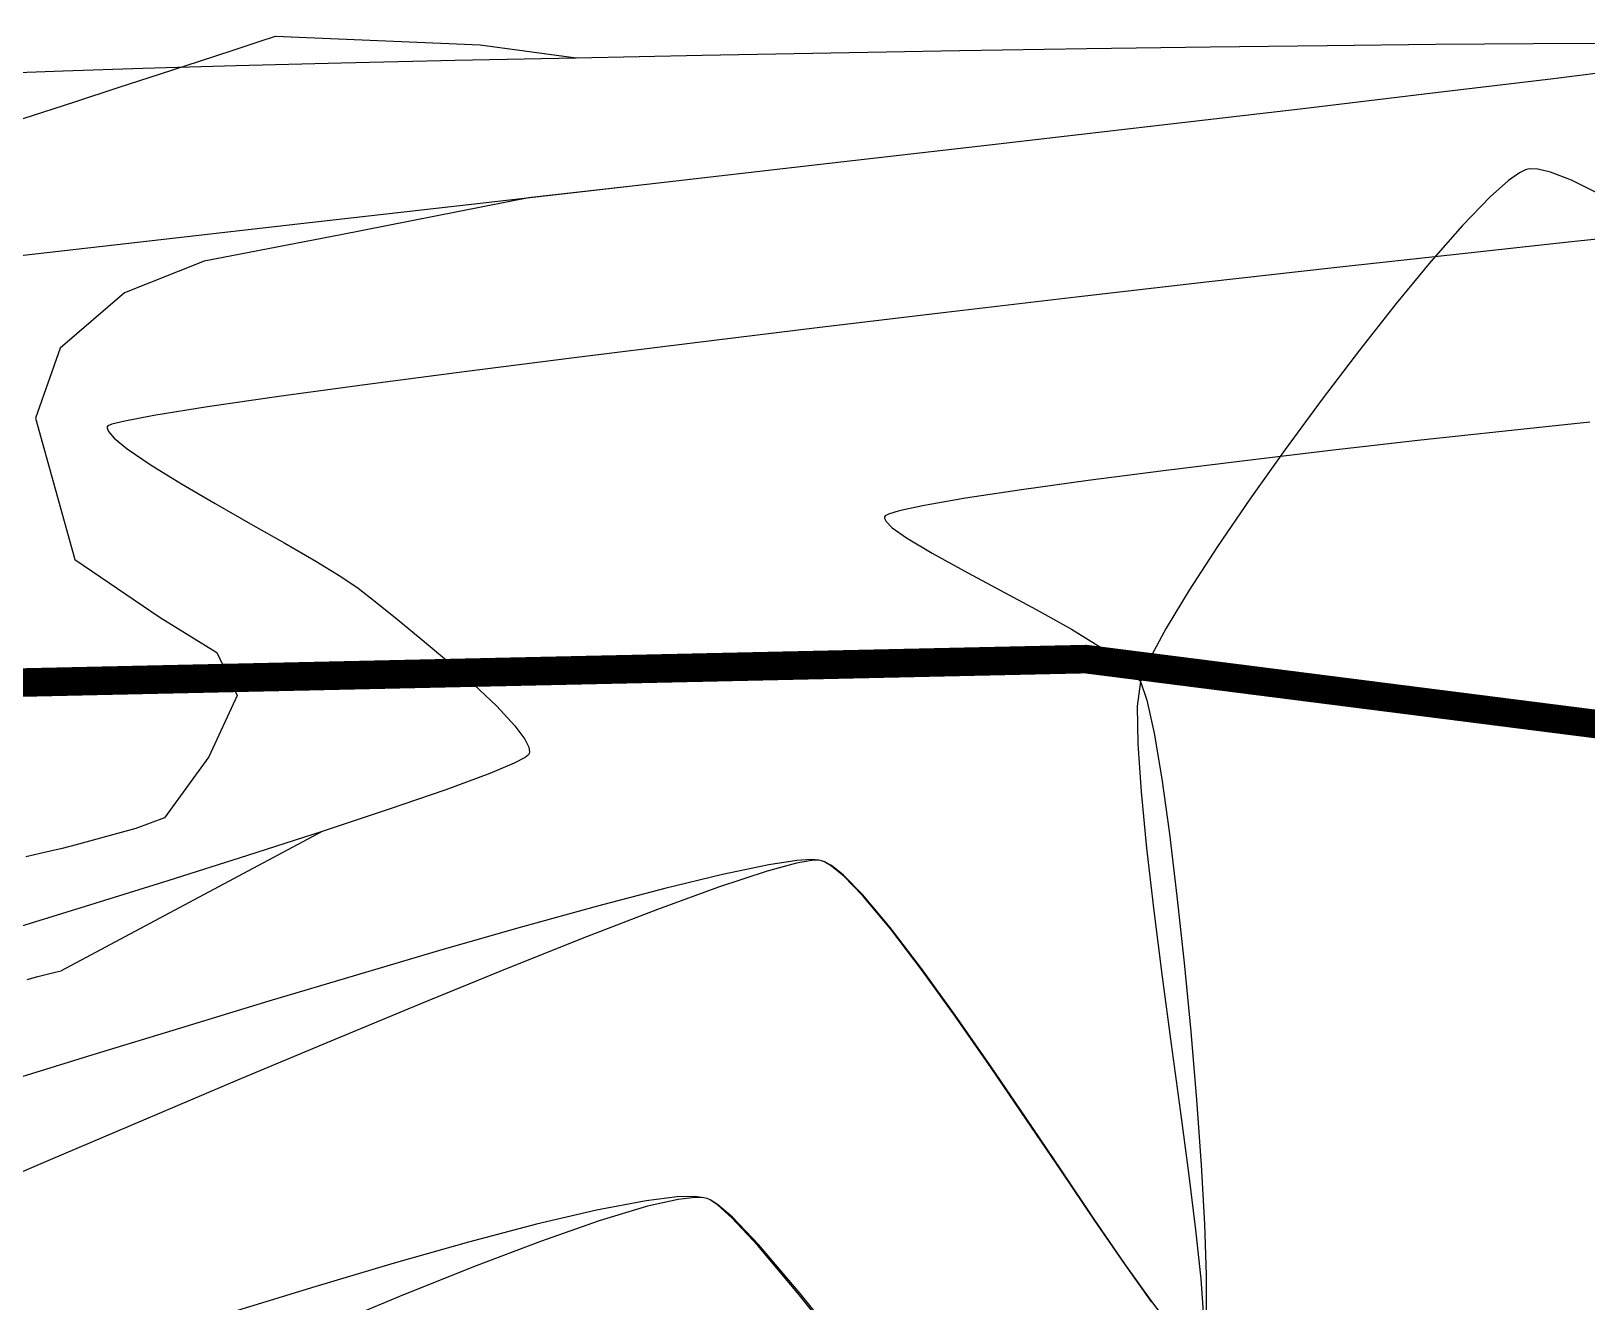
# Model space of a CAD drawing. Header units: metres. Extents: x 708868 to 711043, y 5411316 to 5413138.
# Drawn here: x 709424.3 to 709478.7, y 5411940.6 to 5411985.1 of the extents above; entities that cross this region are included whole.
import ezdxf

# ---------------------------------------------------------------- set-up
doc = ezdxf.new("R2010")
doc.units = ezdxf.units.M
doc.linetypes.add('DASHED', pattern=[0.75, 0.5, -0.25])
for name, color, linetype in [('C-ANNO-TABL', 1, 'Continuous'), ('Rionegro 2010_Contours', 7, 'Continuous'), ('Rionegro 2014_Contours', 7, 'Continuous'), ('Rionegro 2018_Contours', 7, 'Continuous')]:
    doc.layers.add(name, color=color, linetype=linetype)

msp = doc.modelspace()

# ---------------------------------------------------------------- linework, layer by layer
at = {"layer": 'C-ANNO-TABL', "color": 4, "linetype": 'DASHED', "true_color": 0x3dffff, "const_width": 1, "flags": 128}
msp.add_lwpolyline([(711042.543, 5413065.077), (710960.959, 5413110.395), (710928.513, 5413129.625), (710904.958, 5413136.482), (710878.336, 5413137.92), (710860.981, 5413136.789), (710843.249, 5413130.002), (710825.895, 5413114.543), (710808.917, 5413089.658), (710785.526, 5413050.068), (710767.477, 5413018.497), (710750.578, 5412962.402), (710732.947, 5412902.164), (710722.628, 5412876.686), (710711.096, 5412854.241), (710709.275, 5412838.469), (710712.254, 5412799.164), (710711.402, 5412767.16), (710706.844, 5412750.077), (710696.967, 5412735.651), (710677.974, 5412728.438), (710654.043, 5412726.539), (710627.073, 5412724.641), (710606.56, 5412720.465), (710589.801, 5412712.38), (710580.579, 5412698.728), (710577.45, 5412692.07), (710576.617, 5412681.451), (710581.703, 5412658.886), (710586.523, 5412640.581), (710590.138, 5412620.108), (710586.764, 5412609.511), (710569.894, 5412600.358), (710548.445, 5412592.651), (710519.158, 5412593.645), (710507.899, 5412592.671), (710498.04, 5412592.908), (710476.647, 5412590.526), (710453.439, 5412584.652), (710430.062, 5412578.871), (710407.167, 5412571.646), (710393.361, 5412565.35), (710390.566, 5412558.779), (710388.557, 5412550.53), (710383.696, 5412533.008), (710380.563, 5412521.688), (710371.646, 5412514.462), (710365.862, 5412509.886), (710362.006, 5412504.587), (710331.377, 5412455.849), (710322.46, 5412437.304), (710314.748, 5412419.962), (710310.913, 5412404.45), (710310.19, 5412389.517), (710312.359, 5412375.548), (710316.697, 5412365.432), (710327.06, 5412353.871), (710331.95, 5412345.85), (710336.144, 5412343.076), (710341.696, 5412343.548), (710347.662, 5412345.732), (710357.763, 5412346.027), (710373.475, 5412344.551), (710380.943, 5412341.931), (710387.559, 5412337.031), (710390.335, 5412331.128), (710393.229, 5412321.911), (710394.372, 5412314.079), (710391.947, 5412287.733), (710391.947, 5412242.005), (710398.772, 5412181.359), (710397.167, 5412154.922), (710391.094, 5412141.084), (710382.348, 5412135.257), (710365.927, 5412125.119), (710349.52, 5412122.865), (710314.938, 5412100.532), (710310.163, 5412097.449), (710304.075, 5412096.969), (710288.946, 5412103.637), (710260.398, 5412118.748), (710227.162, 5412131.796), (710192.198, 5412139.844), (710067.128, 5412167.234), (710056.514, 5412173.822), (710010.254, 5412214.541), (709997.898, 5412231.696), (709990.986, 5412235.843), (709981.946, 5412236.812), (709941.868, 5412226.346), (709906.208, 5412219.679), (709872.554, 5412206.968), (709858.983, 5412200.97), (709841.485, 5412178.774), (709831.695, 5412162.57), (709826.818, 5412138.119), (709826.096, 5412113.866), (709847.992, 5412057.968), (709847.992, 5412027.524), (709841.153, 5411995.836), (709821.685, 5411967.669), (709785.127, 5411896.003), (709764.498, 5411870.427), (709729.916, 5411841.626), (709687.876, 5411828.101), (709653.609, 5411828.388), (709636.799, 5411836.292), (709611.994, 5411871.534), (709572.151, 5411935.234), (709533.465, 5411953.882), (709461.2, 5411963.077), (709400.577, 5411961.741), (709328.296, 5411946.172), (709283.904, 5411933.17), (709246.821, 5411886.153), (709230.211, 5411871.995), (709186.772, 5411865.786), (709143.573, 5411868.974), (709131.371, 5411871.677), (709115.438, 5411870.35), (709084.203, 5411857.653), (709062.638, 5411854.332), (708913.408, 5411851.538)], dxfattribs=at)
at = {"layer": 'Rionegro 2010_Contours'}
for points in [[(709479.304, 5411979.3, 231), (709478.206, 5411979.851, 231), (709477.475, 5411980.133, 231), (709477.03, 5411980.235, 231), (709476.788, 5411980.245, 231), (709476.684, 5411980.231, 231), (709476.595, 5411980.206, 231), (709476.386, 5411980.104, 231), (709476, 5411979.831, 231), (709475.362, 5411979.262, 231), (709474.397, 5411978.263, 231), (709473.284, 5411976.998, 231), (709472.065, 5411975.524, 231), (709470.781, 5411973.898, 231), (709469.474, 5411972.177, 231), (709468.183, 5411970.419, 231), (709466.951, 5411968.681, 231), (709465.819, 5411967.02, 231), (709464.828, 5411965.493, 231), (709464.02, 5411964.158, 231), (709463.434, 5411963.072, 231), (709463.114, 5411962.292, 231), (709463.006, 5411961.43, 231), (709463.021, 5411960.115, 231), (709463.136, 5411958.428, 231), (709463.332, 5411956.451, 231), (709463.588, 5411954.266, 231), (709463.882, 5411951.954, 231), (709464.196, 5411949.599, 231), (709464.507, 5411947.282, 231), (709464.797, 5411945.084, 231), (709465.043, 5411943.089, 231), (709465.226, 5411941.376, 231), (709465.324, 5411940.029, 231)], [(709464.284, 5411939.566, 231), (709463.511, 5411940.581, 231), (709462.571, 5411941.906, 231), (709461.5, 5411943.467, 231), (709460.335, 5411945.191, 231), (709459.112, 5411947.004, 231), (709457.867, 5411948.833, 231), (709456.635, 5411950.604, 231), (709455.453, 5411952.243, 231), (709454.358, 5411953.678, 231), (709453.384, 5411954.834, 231), (709452.717, 5411955.509, 231), (709452.294, 5411955.845, 231), (709452.054, 5411955.979, 231), (709451.947, 5411956.017, 231), (709451.859, 5411956.032, 231), (709451.612, 5411956.025, 231), (709451.07, 5411955.93, 231), (709450.049, 5411955.653, 231), (709448.34, 5411955.089, 231), (709446.21, 5411954.311, 231), (709443.724, 5411953.352, 231), (709440.946, 5411952.243, 231), (709437.941, 5411951.015, 231), (709434.773, 5411949.7, 231), (709431.507, 5411948.328, 231), (709428.207, 5411946.932, 231), (709424.939, 5411945.543, 231), (709421.765, 5411944.191, 231)], [(709452.984, 5411938.645, 232), (709451.201, 5411940.867, 232), (709449.739, 5411942.578, 232), (709448.829, 5411943.531, 232), (709448.314, 5411943.98, 232), (709448.055, 5411944.145, 232), (709447.952, 5411944.185, 232), (709447.832, 5411944.209, 232), (709447.529, 5411944.222, 232), (709446.926, 5411944.155, 232), (709445.863, 5411943.918, 232), (709444.165, 5411943.407, 232), (709442.11, 5411942.688, 232), (709439.76, 5411941.793, 232), (709437.175, 5411940.754, 232), (709434.414, 5411939.606, 232)]]:
    msp.add_polyline3d(points, dxfattribs=at)
at = {"layer": 'Rionegro 2014_Contours'}
for points in [[(709423.171, 5411983.592, 229), (709425.404, 5411983.678, 229), (709428.193, 5411983.767, 229), (709431.461, 5411983.86, 229), (709435.13, 5411983.953, 229), (709439.123, 5411984.045, 229), (709443.363, 5411984.136, 229), (709447.771, 5411984.224, 229), (709452.272, 5411984.307, 229), (709456.788, 5411984.384, 229), (709461.24, 5411984.454, 229), (709465.553, 5411984.515, 229), (709469.649, 5411984.566, 229), (709473.449, 5411984.606, 229), (709476.878, 5411984.633, 229), (709479.858, 5411984.645, 229)], [(709480.987, 5411983.823, 229), (709477.582, 5411983.399, 229), (709473.452, 5411982.901, 229), (709468.709, 5411982.339, 229), (709463.464, 5411981.727, 229), (709457.828, 5411981.074, 229), (709451.913, 5411980.394, 229), (709445.831, 5411979.698, 229), (709439.692, 5411978.998, 229), (709433.609, 5411978.305, 229), (709427.692, 5411977.633, 229), (709422.053, 5411976.991, 229)], [(709481.93, 5411978.076, 230), (709478.214, 5411977.687, 230), (709474.172, 5411977.25, 230), (709469.882, 5411976.776, 230), (709465.421, 5411976.272, 230), (709460.868, 5411975.748, 230), (709456.3, 5411975.212, 230), (709451.796, 5411974.675, 230), (709447.432, 5411974.144, 230), (709443.288, 5411973.629, 230), (709439.44, 5411973.138, 230), (709435.966, 5411972.682, 230), (709432.945, 5411972.267, 230), (709430.454, 5411971.905, 230), (709428.571, 5411971.603, 230), (709427.554, 5411971.411, 230), (709427.104, 5411971.299, 230), (709426.962, 5411971.24, 230), (709426.94, 5411971.216, 230), (709426.938, 5411971.166, 230), (709426.987, 5411971.044, 230), (709427.184, 5411970.816, 230), (709427.645, 5411970.437, 230), (709428.485, 5411969.865, 230), (709429.539, 5411969.216, 230), (709430.724, 5411968.523, 230), (709431.957, 5411967.819, 230), (709433.157, 5411967.137, 230), (709434.24, 5411966.511, 230), (709435.124, 5411965.974, 230), (709435.725, 5411965.559, 230), (709436.318, 5411965.09, 230), (709437.088, 5411964.474, 230), (709437.968, 5411963.756, 230), (709438.889, 5411962.979, 230), (709439.782, 5411962.189, 230), (709440.58, 5411961.429, 230), (709441.214, 5411960.742, 230), (709441.558, 5411960.276, 230), (709441.697, 5411959.99, 230), (709441.725, 5411959.834, 230), (709441.718, 5411959.768, 230), (709441.696, 5411959.73, 230), (709441.569, 5411959.631, 230), (709441.184, 5411959.43, 230), (709440.334, 5411959.075, 230), (709438.797, 5411958.505, 230), (709436.813, 5411957.821, 230), (709434.47, 5411957.044, 230), (709431.856, 5411956.201, 230), (709429.058, 5411955.316, 230), (709426.165, 5411954.412, 230), (709423.264, 5411953.515, 230)], [(709478.847, 5411971.375, 231), (709475.885, 5411971.062, 231), (709472.834, 5411970.727, 231), (709469.771, 5411970.378, 231), (709466.773, 5411970.023, 231), (709463.919, 5411969.671, 231), (709461.286, 5411969.329, 231), (709458.952, 5411969.006, 231), (709456.994, 5411968.709, 231), (709455.49, 5411968.447, 231), (709454.666, 5411968.268, 231), (709454.295, 5411968.155, 231), (709454.175, 5411968.09, 231), (709454.155, 5411968.061, 231), (709454.154, 5411968.01, 231), (709454.209, 5411967.892, 231), (709454.422, 5411967.675, 231), (709454.92, 5411967.318, 231), (709455.819, 5411966.782, 231), (709456.939, 5411966.171, 231), (709458.187, 5411965.507, 231), (709459.471, 5411964.818, 231), (709460.698, 5411964.127, 231), (709461.776, 5411963.459, 231), (709462.612, 5411962.839, 231), (709463.114, 5411962.292, 231), (709463.344, 5411961.645, 231), (709463.596, 5411960.481, 231), (709463.861, 5411958.889, 231), (709464.13, 5411956.959, 231), (709464.396, 5411954.78, 231), (709464.649, 5411952.443, 231), (709464.88, 5411950.035, 231), (709465.082, 5411947.648, 231), (709465.246, 5411945.37, 231), (709465.362, 5411943.292, 231), (709465.423, 5411941.502, 231), (709465.42, 5411940.09, 231)], [(709463.516, 5411940.565, 231), (709462.58, 5411941.88, 231), (709461.513, 5411943.431, 231), (709460.351, 5411945.144, 231), (709459.131, 5411946.948, 231), (709457.888, 5411948.77, 231), (709456.658, 5411950.538, 231), (709455.476, 5411952.178, 231), (709454.378, 5411953.619, 231), (709453.4, 5411954.787, 231), (709452.728, 5411955.477, 231), (709452.3, 5411955.827, 231), (709452.056, 5411955.973, 231), (709451.947, 5411956.017, 231), (709451.858, 5411956.038, 231), (709451.614, 5411956.056, 231), (709451.088, 5411956.022, 231), (709450.108, 5411955.873, 231), (709448.48, 5411955.534, 231), (709446.46, 5411955.044, 231), (709444.108, 5411954.427, 231), (709441.486, 5411953.701, 231), (709438.654, 5411952.891, 231), (709435.673, 5411952.015, 231), (709432.602, 5411951.096, 231), (709429.504, 5411950.156, 231), (709426.439, 5411949.215, 231), (709423.466, 5411948.295, 231)], [(709452.95, 5411938.588, 232), (709451.172, 5411940.819, 232), (709449.717, 5411942.542, 232), (709448.815, 5411943.508, 232), (709448.307, 5411943.968, 232), (709448.053, 5411944.141, 232), (709447.952, 5411944.185, 232), (709447.828, 5411944.218, 232), (709447.517, 5411944.255, 232), (709446.897, 5411944.244, 232), (709445.807, 5411944.113, 232), (709444.07, 5411943.782, 232), (709441.976, 5411943.289, 232), (709439.593, 5411942.661, 232), (709436.983, 5411941.922, 232), (709434.214, 5411941.1, 232), (709431.35, 5411940.22, 232)]]:
    msp.add_polyline3d(points, dxfattribs=at)
at = {"layer": 'Rionegro 2018_Contours'}
for points in [[(709409.234, 5411977.859, 229), (709410.677, 5411978.474, 229), (709412.012, 5411979.037, 229), (709413.166, 5411979.514, 229), (709414.069, 5411979.868, 229), (709414.648, 5411980.065, 229), (709415.335, 5411980.215, 229), (709416.131, 5411980.338, 229), (709416.993, 5411980.442, 229), (709417.878, 5411980.537, 229), (709418.743, 5411980.634, 229), (709419.544, 5411980.743, 229), (709420.239, 5411980.873, 229), (709420.83, 5411981.032, 229), (709421.758, 5411981.309, 229), (709422.946, 5411981.679, 229), (709424.32, 5411982.116, 229), (709425.805, 5411982.594, 229), (709427.325, 5411983.087, 229), (709428.806, 5411983.57, 229), (709430.173, 5411984.017, 229), (709431.35, 5411984.403, 229), (709432.262, 5411984.701, 229), (709432.835, 5411984.887, 229)], [(709432.835, 5411984.887, 229), (709439.994, 5411984.585, 229), (709443.363, 5411984.136, 229), (709447.771, 5411984.224, 229), (709452.272, 5411984.307, 229), (709456.788, 5411984.384, 229), (709461.24, 5411984.454, 229), (709465.553, 5411984.515, 229), (709469.649, 5411984.566, 229), (709473.449, 5411984.606, 229), (709476.878, 5411984.633, 229), (709479.858, 5411984.645, 229)], [(709480.987, 5411983.823, 229), (709477.582, 5411983.399, 229), (709473.452, 5411982.901, 229), (709468.709, 5411982.339, 229), (709463.464, 5411981.727, 229), (709457.828, 5411981.074, 229), (709451.913, 5411980.394, 229), (709445.831, 5411979.698, 229), (709441.691, 5411979.226, 229)], [(709441.691, 5411979.226, 229), (709435.115, 5411977.929, 229), (709430.332, 5411977.007, 229), (709427.55, 5411975.907, 229), (709425.291, 5411973.968, 229), (709424.427, 5411971.519, 229), (709425.806, 5411966.566, 229), (709428.792, 5411964.533, 229), (709430.782, 5411963.309, 229), (709431.487, 5411961.808, 229), (709430.501, 5411959.65, 229), (709428.951, 5411957.519, 229), (709427.94, 5411957.148, 229), (709425.679, 5411956.522, 229)], [(709481.93, 5411978.076, 230), (709478.214, 5411977.687, 230), (709474.172, 5411977.25, 230), (709469.882, 5411976.776, 230), (709465.421, 5411976.272, 230), (709460.868, 5411975.748, 230), (709456.3, 5411975.212, 230), (709451.796, 5411974.675, 230), (709447.432, 5411974.144, 230), (709443.288, 5411973.629, 230), (709439.44, 5411973.138, 230), (709435.966, 5411972.682, 230), (709432.945, 5411972.267, 230), (709430.454, 5411971.905, 230), (709428.571, 5411971.603, 230), (709427.554, 5411971.411, 230), (709427.104, 5411971.299, 230), (709426.962, 5411971.24, 230), (709426.94, 5411971.216, 230), (709426.938, 5411971.166, 230), (709426.987, 5411971.044, 230), (709427.184, 5411970.816, 230), (709427.645, 5411970.437, 230), (709428.485, 5411969.865, 230), (709429.539, 5411969.216, 230), (709430.724, 5411968.523, 230), (709431.957, 5411967.819, 230), (709433.157, 5411967.137, 230), (709434.24, 5411966.511, 230), (709435.124, 5411965.974, 230), (709435.725, 5411965.559, 230), (709436.318, 5411965.09, 230), (709437.088, 5411964.474, 230), (709437.968, 5411963.756, 230), (709438.889, 5411962.979, 230), (709439.782, 5411962.189, 230), (709440.58, 5411961.429, 230), (709441.214, 5411960.742, 230), (709441.558, 5411960.276, 230), (709441.697, 5411959.99, 230), (709441.725, 5411959.834, 230), (709441.718, 5411959.768, 230), (709441.696, 5411959.73, 230), (709441.569, 5411959.631, 230), (709441.184, 5411959.43, 230), (709440.334, 5411959.075, 230), (709438.797, 5411958.505, 230), (709436.813, 5411957.821, 230), (709434.47, 5411957.044, 230), (709425.334, 5411952.161, 230)], [(709478.847, 5411971.375, 231), (709475.885, 5411971.062, 231), (709472.834, 5411970.727, 231), (709469.771, 5411970.378, 231), (709466.773, 5411970.023, 231), (709463.919, 5411969.671, 231), (709461.286, 5411969.329, 231), (709458.952, 5411969.006, 231), (709456.994, 5411968.709, 231), (709455.49, 5411968.447, 231), (709454.666, 5411968.268, 231), (709454.295, 5411968.155, 231), (709454.175, 5411968.09, 231), (709454.155, 5411968.061, 231), (709454.154, 5411968.01, 231), (709454.209, 5411967.892, 231), (709454.422, 5411967.675, 231), (709454.92, 5411967.318, 231), (709455.819, 5411966.782, 231), (709456.939, 5411966.171, 231), (709458.187, 5411965.507, 231), (709459.471, 5411964.818, 231), (709460.698, 5411964.127, 231), (709461.776, 5411963.459, 231), (709462.612, 5411962.839, 231), (709463.114, 5411962.292, 231), (709463.344, 5411961.645, 231), (709463.596, 5411960.481, 231), (709463.861, 5411958.889, 231), (709464.13, 5411956.959, 231), (709464.396, 5411954.78, 231), (709464.649, 5411952.443, 231), (709464.88, 5411950.035, 231), (709465.082, 5411947.648, 231), (709465.246, 5411945.37, 231), (709465.362, 5411943.292, 231), (709465.423, 5411941.502, 231), (709465.42, 5411940.09, 231)], [(709425.679, 5411956.522, 229), (709425.59, 5411956.501, 229), (709425.36, 5411956.447, 229), (709424.899, 5411956.34, 229), (709424.096, 5411956.153, 229)], [(709463.516, 5411940.565, 231), (709462.58, 5411941.88, 231), (709461.513, 5411943.431, 231), (709460.351, 5411945.144, 231), (709459.131, 5411946.948, 231), (709457.888, 5411948.77, 231), (709456.658, 5411950.538, 231), (709455.476, 5411952.178, 231), (709454.378, 5411953.619, 231), (709453.4, 5411954.787, 231), (709452.728, 5411955.477, 231), (709452.3, 5411955.827, 231), (709452.056, 5411955.973, 231), (709451.947, 5411956.017, 231), (709451.858, 5411956.038, 231), (709451.614, 5411956.056, 231), (709451.088, 5411956.022, 231), (709450.108, 5411955.873, 231), (709448.48, 5411955.534, 231), (709446.46, 5411955.044, 231), (709444.108, 5411954.427, 231), (709441.486, 5411953.701, 231), (709438.654, 5411952.891, 231), (709435.673, 5411952.015, 231), (709432.602, 5411951.096, 231), (709429.504, 5411950.156, 231), (709426.439, 5411949.215, 231), (709423.466, 5411948.295, 231)], [(709424.137, 5411951.855, 230), (709424.511, 5411951.967, 230), (709424.796, 5411952.037, 230), (709425.12, 5411952.112, 230), (709425.334, 5411952.161, 230)], [(709452.95, 5411938.588, 232), (709451.172, 5411940.819, 232), (709449.717, 5411942.542, 232), (709448.815, 5411943.508, 232), (709448.307, 5411943.968, 232), (709448.053, 5411944.141, 232), (709447.952, 5411944.185, 232), (709447.828, 5411944.218, 232), (709447.517, 5411944.255, 232), (709446.897, 5411944.244, 232), (709445.807, 5411944.113, 232), (709444.07, 5411943.782, 232), (709441.976, 5411943.289, 232), (709439.593, 5411942.661, 232), (709436.983, 5411941.922, 232), (709434.214, 5411941.1, 232), (709431.35, 5411940.22, 232)]]:
    msp.add_polyline3d(points, dxfattribs=at)

doc.saveas('drawing.dxf')
